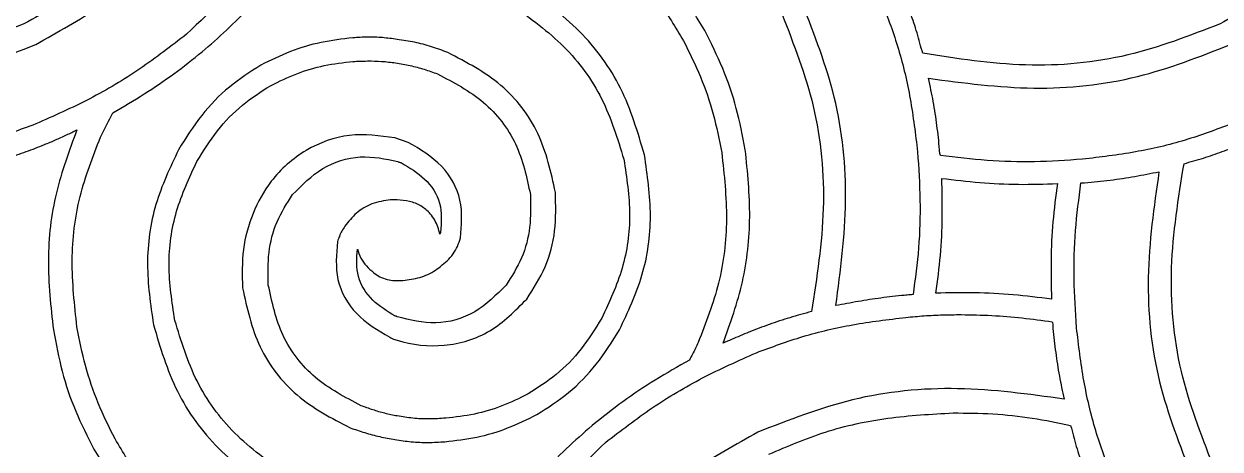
# Model space of a CAD drawing. Extents: x 0 to 371, y 0 to 260.
# Drawn here: x 171.87 to 214.87, y 79.53 to 94.83 of the extents above; entities that cross this region are included whole.
import ezdxf

# ---------------------------------------------------------------- set-up
doc = ezdxf.new("R2010")
doc.units = 0
doc.layers.add('Layer_1', color=7, linetype='CONTINUOUS')

msp = doc.modelspace()

# ---------------------------------------------------------------- linework, layer by layer
at = {"layer": 'Layer_1', "color": 7}
for points in [[(173.778538, 91.016874)], [(212.672287, 89.508439)], [(204.867079, 89.270211)], [(205.562126, 84.370768)], [(205.274288, 80.835067)]]:
    msp.add_lwpolyline(points, close=True, dxfattribs=at)
for points in [[(185.684787, 90.566772), (185.208331, 90.725419)], [(209.867291, 89.111564), (209.999583, 89.111564)], [(185.287912, 88.503332), (185.049684, 88.503332)], [(185.208331, 85.592915), (185.420204, 85.592915)]]:
    msp.add_lwpolyline(points, dxfattribs=at)
for points, knots in [([(184.097287, 104.66927), (183.615221, 103.308762), (182.682016, 100.675031), (180.546198, 97.156124), (178.643901, 95.338727), (177.720416, 94.456457)], [0, 0, 0, 0, 4.325848, 8.374167, 12.193656, 12.193656, 12.193656, 12.193656]), ([(185.234686, 100.568229), (186.083467, 100.462877), (187.772961, 100.253175), (190.172276, 99.368457), (192.118001, 98.212514), (193.604413, 96.924179), (194.725379, 95.659191), (195.295081, 94.698392), (195.579791, 94.218229)], [0, 0, 0, 0, 2.55887, 5.093413, 7.607335, 9.305928, 10.979034, 12.650494, 12.650494, 12.650494, 12.650494]), ([(177.694061, 99.615832), (177.156931, 98.976306), (176.076428, 97.689824), (174.101081, 96.076038), (172.618861, 95.244678), (171.873228, 94.826461)], [0, 0, 0, 0, 2.50194, 5.032952, 7.595052, 7.595052, 7.595052, 7.595052]), ([(220.688852, 99.615832), (220.151722, 98.976306), (219.071219, 97.689824), (217.095872, 96.076038), (215.613653, 95.244678), (214.868019, 94.826461)], [0, 0, 0, 0, 2.50194, 5.032952, 7.595052, 7.595052, 7.595052, 7.595052]), ([(172.296458, 94.085937), (173.084038, 94.524923), (174.647443, 95.396343), (176.71951, 97.094499), (177.849221, 98.444427), (178.408746, 99.11302)], [0, 0, 0, 0, 2.701966, 5.363601, 7.975465, 7.975465, 7.975465, 7.975465]), ([(196.347186, 94.588748), (196.035886, 95.1013), (195.414417, 96.124541), (194.22113, 97.486855), (193.29453, 98.251845), (192.828537, 98.636564)], [0, 0, 0, 0, 1.796822, 3.58712, 5.398349, 5.398349, 5.398349, 5.398349]), ([(178.276454, 93.821354), (178.573913, 94.078173), (179.174624, 94.596814), (180.012262, 95.45755), (180.529613, 96.076226), (180.789996, 96.387606)], [0, 0, 0, 0, 1.178583, 2.380117, 3.597619, 3.597619, 3.597619, 3.597619]), ([(194.177809, 90.117187), (193.93574, 90.934305), (193.453401, 92.562469), (191.913385, 94.679144), (190.518672, 95.672876), (189.812184, 96.176248)], [0, 0, 0, 0, 2.544261, 5.069616, 7.661989, 7.661989, 7.661989, 7.661989]), ([(204.178749, 93.768127), (204.113644, 94.012879), (203.983993, 94.500285), (203.745857, 95.216192), (203.558147, 95.680318), (203.464581, 95.911665)], [0, 0, 0, 0, 0.759688, 1.512863, 2.261401, 2.261401, 2.261401, 2.261401]), ([(189.441664, 95.487919), (190.083387, 95.02429), (191.350752, 94.108649), (192.757028, 92.181464), (193.209863, 90.700579), (193.436769, 89.95854)], [0, 0, 0, 0, 2.366403, 4.673507, 6.990583, 6.990583, 6.990583, 6.990583]), ([(201.056976, 84.693229), (201.223289, 85.946288), (201.554122, 88.438885), (201.173968, 92.157119), (200.292955, 94.419365), (199.866351, 95.51479)], [0, 0, 0, 0, 3.786047, 7.531241, 11.04727, 11.04727, 11.04727, 11.04727]), ([(202.723541, 95.593856), (202.929309, 95.039419), (203.348803, 93.909103), (203.767502, 92.105554), (203.917261, 90.859511), (203.993747, 90.223124)], [0, 0, 0, 0, 1.772931, 3.614432, 5.536675, 5.536675, 5.536675, 5.536675]), ([(199.125311, 95.170625), (199.548096, 94.08497), (200.419963, 91.846128), (200.754824, 88.163979), (200.374538, 85.712125), (200.183644, 84.481356)], [0, 0, 0, 0, 3.483767, 7.18423, 10.91404, 10.91404, 10.91404, 10.91404]), ([(171.873228, 94.826461), (170.783624, 94.403775), (168.542155, 93.534252), (164.860838, 93.19645), (162.412814, 93.577066), (161.183958, 93.768127)], [0, 0, 0, 0, 3.494909, 7.189522, 10.913489, 10.913489, 10.913489, 10.913489]), ([(197.802394, 90.302189), (197.705628, 90.800785), (197.512525, 91.795762), (197.020667, 93.235812), (196.571273, 94.138586), (196.347186, 94.588748)], [0, 0, 0, 0, 1.522577, 3.038394, 4.546008, 4.546008, 4.546008, 4.546008]), ([(214.868019, 94.826461), (213.778415, 94.403775), (211.536946, 93.534252), (207.855629, 93.19645), (205.407605, 93.577066), (204.178749, 93.768127)], [0, 0, 0, 0, 3.494909, 7.189522, 10.913489, 10.913489, 10.913489, 10.913489]), ([(177.720416, 94.456457), (177.169568, 94.03101), (176.063551, 93.176778), (174.244893, 92.091028), (172.94996, 91.517611), (172.296458, 91.228231)], [0, 0, 0, 0, 2.086959, 4.190287, 6.333192, 6.333192, 6.333192, 6.333192]), ([(183.700412, 94.324165), (183.316546, 94.280409), (182.550377, 94.193075), (181.434905, 93.855665), (180.741358, 93.515632), (180.393121, 93.344897)], [0, 0, 0, 0, 1.157468, 2.310219, 3.472746, 3.472746, 3.472746, 3.472746]), ([(185.287912, 94.270939), (185.111809, 94.293815), (184.760632, 94.339432), (184.22917, 94.361372), (183.876703, 94.33657), (183.700412, 94.324165)], [0, 0, 0, 0, 0.532652, 1.062187, 1.592061, 1.592061, 1.592061, 1.592061]), ([(187.113125, 93.794998), (186.917398, 93.869069), (186.525591, 94.017344), (185.913931, 94.176466), (185.497274, 94.239344), (185.287912, 94.270939)], [0, 0, 0, 0, 0.627542, 1.256219, 1.891161, 1.891161, 1.891161, 1.891161]), ([(195.579791, 94.218229), (195.792931, 93.790797), (196.217192, 92.939985), (196.675607, 91.587164), (196.862497, 90.659863), (196.955934, 90.196252)], [0, 0, 0, 0, 1.431812, 2.850056, 4.268051, 4.268051, 4.268051, 4.268051]), ([(161.475413, 92.868957), (162.726472, 92.702516), (165.215314, 92.371401), (168.935483, 92.759828), (171.197574, 93.65236), (172.296458, 94.085937)], [0, 0, 0, 0, 3.779971, 7.519825, 11.052872, 11.052872, 11.052872, 11.052872]), ([(175.074583, 91.625106), (175.449381, 91.848748), (176.194973, 92.293643), (177.271137, 93.017702), (177.942483, 93.554377), (178.276454, 93.821354)], [0, 0, 0, 0, 1.30932, 2.604654, 3.886917, 3.886917, 3.886917, 3.886917]), ([(190.976454, 88.767915), (190.818009, 89.492428), (190.502709, 90.934181), (189.095151, 92.758838), (187.779037, 93.446874), (187.113125, 93.794998)], [0, 0, 0, 0, 2.206894, 4.391638, 6.62917, 6.62917, 6.62917, 6.62917]), ([(204.390622, 92.868957), (205.647905, 92.702444), (208.145343, 92.371688), (211.874574, 92.758858), (214.13928, 93.652281), (215.238539, 94.085937)], [0, 0, 0, 0, 3.798617, 7.545486, 11.079561, 11.079561, 11.079561, 11.079561]), ([(180.393121, 93.344897), (180.004739, 93.096102), (179.214121, 92.589637), (178.209931, 91.546483), (177.69292, 90.722201), (177.429478, 90.302189)], [0, 0, 0, 0, 1.380479, 2.810201, 4.295596, 4.295596, 4.295596, 4.295596]), ([(180.73677, 92.604373), (181.047774, 92.75752), (181.666526, 93.062209), (182.667618, 93.357742), (183.354406, 93.437172), (183.700412, 93.477189)], [0, 0, 0, 0, 1.038856, 2.066839, 3.110587, 3.110587, 3.110587, 3.110587]), ([(183.700412, 93.477189), (183.874092, 93.484142), (184.217493, 93.497889), (184.730825, 93.488506), (185.067065, 93.445779), (185.234686, 93.424479)], [0, 0, 0, 0, 0.521484, 1.031085, 1.537668, 1.537668, 1.537668, 1.537668]), ([(185.234686, 93.424479), (185.408659, 93.394658), (185.753507, 93.335549), (186.25831, 93.203332), (186.582217, 93.085926), (186.743121, 93.027604)], [0, 0, 0, 0, 0.529393, 1.04936, 1.562634, 1.562634, 1.562634, 1.562634]), ([(186.743121, 93.027604), (187.319213, 92.724634), (188.456135, 92.126723), (189.678621, 90.556265), (189.943867, 89.311847), (190.076767, 88.688334)], [0, 0, 0, 0, 1.939308, 3.827231, 5.723082, 5.723082, 5.723082, 5.723082]), ([(204.787497, 90.302189), (204.757526, 90.592879), (204.69782, 91.171952), (204.567042, 92.028881), (204.449039, 92.590789), (204.390622, 92.868957)], [0, 0, 0, 0, 0.87663, 1.746306, 2.598902, 2.598902, 2.598902, 2.598902]), ([(178.090936, 89.878959), (178.326313, 90.256789), (178.787594, 90.997242), (179.683788, 91.93285), (180.390595, 92.383606), (180.73677, 92.604373)], [0, 0, 0, 0, 1.333712, 2.613745, 3.842465, 3.842465, 3.842465, 3.842465]), ([(174.624998, 90.75229), (174.670968, 90.849637), (174.763646, 91.045894), (174.916729, 91.33531), (175.021814, 91.52823), (175.074583, 91.625106)], [0, 0, 0, 0, 0.322925, 0.651039, 0.981997, 0.981997, 0.981997, 0.981997]), ([(172.296458, 91.228231), (171.742024, 91.022496), (170.611715, 90.603071), (168.808132, 90.184691), (167.562109, 90.034995), (166.925726, 89.95854)], [0, 0, 0, 0, 1.772887, 3.614331, 5.536555, 5.536555, 5.536555, 5.536555]), ([(215.264894, 91.228231), (214.716747, 91.022297), (213.595632, 90.601106), (211.800054, 90.184394), (210.556571, 90.034971), (209.920517, 89.95854)], [0, 0, 0, 0, 1.755336, 3.590152, 5.511433, 5.511433, 5.511433, 5.511433]), ([(170.576666, 89.799377), (170.810386, 89.864127), (171.273493, 89.992424), (171.951008, 90.229291), (172.528432, 90.449868), (173.010932, 90.652069), (173.398675, 90.82967), (173.652729, 90.954872), (173.778538, 91.016874)], [0, 0, 0, 0, 0.72738, 1.441272, 2.152046, 2.581588, 3.010492, 3.431251, 3.431251, 3.431251, 3.431251]), ([(173.778538, 91.016874), (173.502868, 90.270183), (172.945345, 88.760056), (172.657022, 86.300829), (172.839031, 84.656071), (172.931561, 83.819897)], [0, 0, 0, 0, 2.38255, 4.818536, 7.337633, 7.337633, 7.337633, 7.337633]), ([(173.778538, 83.925834), (173.691352, 84.724042), (173.520396, 86.289201), (173.79603, 88.627718), (174.350887, 90.049769), (174.624998, 90.75229)], [0, 0, 0, 0, 2.40486, 4.715544, 6.971607, 6.971607, 6.971607, 6.971607]), ([(185.208331, 90.725419), (184.662774, 90.799732), (183.565679, 90.949173), (181.956016, 90.358049), (180.764761, 89.311079), (180.064063, 88.023788), (179.693745, 86.705568), (179.718911, 85.791485), (179.731662, 85.328332)], [0, 0, 0, 0, 1.631156, 3.280192, 4.958216, 6.28195, 7.628513, 9.011581, 9.011581, 9.011581, 9.011581]), ([(213.571458, 89.799377), (213.805178, 89.864127), (214.268284, 89.992424), (214.945799, 90.229291), (215.523223, 90.449868), (216.005723, 90.652069), (216.393466, 90.82967), (216.64752, 90.954872), (216.773329, 91.016874)], [0, 0, 0, 0, 0.72738, 1.441272, 2.152046, 2.581588, 3.010492, 3.431251, 3.431251, 3.431251, 3.431251]), ([(177.429478, 90.302189), (177.125717, 89.658314), (176.514469, 88.362665), (176.212979, 86.178033), (176.423326, 84.735527), (176.529791, 84.005415)], [0, 0, 0, 0, 2.12763, 4.281365, 6.488666, 6.488666, 6.488666, 6.488666]), ([(187.563226, 87.127189), (187.603371, 87.585193), (187.684645, 88.512422), (186.945763, 89.826182), (186.113522, 90.31497), (185.684787, 90.566772)], [0, 0, 0, 0, 1.356337, 2.745907, 4.222353, 4.222353, 4.222353, 4.222353]), ([(197.008644, 83.343957), (197.266737, 84.070826), (197.787977, 85.538796), (198.044708, 87.912623), (197.883915, 89.498272), (197.802394, 90.302189)], [0, 0, 0, 0, 2.308672, 4.662553, 7.083232, 7.083232, 7.083232, 7.083232]), ([(204.813853, 90.090832), (204.80678, 90.114803), (204.793387, 90.160197), (204.787373, 90.231643), (204.787455, 90.278051), (204.787497, 90.302189)], [0, 0, 0, 0, 0.074783, 0.141618, 0.214059, 0.214059, 0.214059, 0.214059]), ([(177.297186, 84.164062), (177.195977, 84.824381), (176.995825, 86.130229), (177.267735, 88.112761), (177.817354, 89.291981), (178.090936, 89.878959)], [0, 0, 0, 0, 1.997914, 3.95108, 5.886882, 5.886882, 5.886882, 5.886882]), ([(181.53052, 88.688334), (181.868971, 89.030624), (182.540685, 89.709957), (183.950397, 90.161547), (184.865, 89.972045), (185.314268, 89.878959)], [0, 0, 0, 0, 1.43165, 2.841348, 4.202375, 4.202375, 4.202375, 4.202375]), ([(185.314268, 89.878959), (185.325398, 89.871723), (185.350069, 89.855683), (185.397676, 89.84684), (185.4295, 89.833434), (185.446559, 89.826249)], [0, 0, 0, 0, 0.039476, 0.087505, 0.142997, 0.142997, 0.142997, 0.142997]), ([(193.436769, 89.95854), (193.537976, 89.298177), (193.738128, 87.992203), (193.46624, 86.009498), (192.916603, 84.83015), (192.643019, 84.243128)], [0, 0, 0, 0, 1.998047, 3.951459, 5.887385, 5.887385, 5.887385, 5.887385]), ([(193.278123, 83.819897), (193.581884, 84.463818), (194.193151, 85.759595), (194.494618, 87.944399), (194.284271, 89.387031), (194.177809, 90.117187)], [0, 0, 0, 0, 2.127754, 4.281735, 6.489169, 6.489169, 6.489169, 6.489169]), ([(196.955934, 90.196252), (197.043091, 89.398085), (197.213989, 87.833032), (196.938005, 85.494706), (196.3831, 84.072788), (196.108958, 83.370312)], [0, 0, 0, 0, 2.404717, 4.715186, 6.971166, 6.971166, 6.971166, 6.971166]), ([(203.993747, 90.223124), (204.032581, 89.644663), (204.109692, 88.496032), (204.058415, 86.777147), (203.90926, 85.650347), (203.835101, 85.090104)], [0, 0, 0, 0, 1.738717, 3.452514, 5.147216, 5.147216, 5.147216, 5.147216]), ([(209.920517, 89.95854), (209.348233, 89.919672), (208.208124, 89.842238), (206.499082, 89.889192), (205.373933, 90.023818), (204.813853, 90.090832)], [0, 0, 0, 0, 1.720198, 3.426992, 5.118717, 5.118717, 5.118717, 5.118717]), ([(185.446559, 89.826249), (185.73758, 89.654145), (186.322904, 89.307998), (186.931739, 88.394677), (186.876425, 87.692855), (186.848541, 87.339062)], [0, 0, 0, 0, 1.010992, 2.033382, 3.072707, 3.072707, 3.072707, 3.072707]), ([(209.999583, 89.111564), (210.305309, 89.141407), (210.910522, 89.200485), (211.80274, 89.331518), (212.384956, 89.449978), (212.672287, 89.508439)], [0, 0, 0, 0, 0.92147, 1.82414, 2.703682, 2.703682, 2.703682, 2.703682]), ([(212.672287, 89.508439), (212.491679, 88.246349), (212.132007, 85.73295), (212.517368, 81.963462), (213.422476, 79.670411), (213.862912, 78.554586)], [0, 0, 0, 0, 3.817741, 7.602876, 11.19059, 11.19059, 11.19059, 11.19059]), ([(214.603436, 78.978332), (214.175409, 80.080974), (213.294116, 82.351282), (212.973908, 86.081207), (213.371891, 88.557601), (213.571458, 89.799377)], [0, 0, 0, 0, 3.536309, 7.281156, 11.047721, 11.047721, 11.047721, 11.047721]), ([(204.655206, 85.142814), (204.715366, 85.594873), (204.836117, 86.502213), (204.898401, 87.882266), (204.87756, 88.80577), (204.867079, 89.270211)], [0, 0, 0, 0, 1.367649, 2.74505, 4.138583, 4.138583, 4.138583, 4.138583]), ([(204.867079, 89.270211), (205.321535, 89.215596), (206.236085, 89.10569), (207.624172, 89.037265), (208.554106, 89.069187), (209.020831, 89.085209)], [0, 0, 0, 0, 1.372992, 2.763011, 4.163579, 4.163579, 4.163579, 4.163579]), ([(209.020831, 89.085209), (208.960714, 88.626944), (208.840563, 87.711045), (208.777557, 86.322318), (208.798465, 85.39622), (208.808958, 84.931457)], [0, 0, 0, 0, 1.386114, 2.770317, 4.164803, 4.164803, 4.164803, 4.164803]), ([(209.708644, 83.899479), (209.66987, 84.482821), (209.592484, 85.64706), (209.644084, 87.392172), (209.793164, 88.540552), (209.867291, 89.111564)], [0, 0, 0, 0, 1.753317, 3.499288, 5.226039, 5.226039, 5.226039, 5.226039]), ([(180.657704, 85.433752), (180.648243, 85.825652), (180.629588, 86.598403), (180.918358, 87.731759), (181.327344, 88.370849), (181.53052, 88.688334)], [0, 0, 0, 0, 1.173336, 2.313595, 3.439248, 3.439248, 3.439248, 3.439248]), ([(190.076767, 88.688334), (190.086196, 88.296429), (190.104787, 87.523647), (189.815694, 86.390329), (189.406643, 85.751239), (189.203436, 85.433752)], [0, 0, 0, 0, 1.173339, 2.313662, 3.43938, 3.43938, 3.43938, 3.43938]), ([(189.944476, 84.931457), (190.186512, 85.305217), (190.673407, 86.057096), (191.01531, 87.394829), (190.989525, 88.306008), (190.976454, 88.767915)], [0, 0, 0, 0, 1.329611, 2.674722, 4.057669, 4.057669, 4.057669, 4.057669]), ([(185.049684, 88.503332), (184.823435, 88.466534), (184.383684, 88.395012), (183.803924, 88.052393), (183.539584, 87.716435), (183.408958, 87.550419)], [0, 0, 0, 0, 0.68377, 1.329014, 1.95935, 1.95935, 1.95935, 1.95935]), ([(186.478537, 88.00052), (186.371425, 88.101356), (186.156838, 88.303368), (185.730726, 88.456161), (185.43662, 88.487491), (185.287912, 88.503332)], [0, 0, 0, 0, 0.437287, 0.876048, 1.324793, 1.324793, 1.324793, 1.324793]), ([(186.822186, 87.259481), (186.800909, 87.34774), (186.758133, 87.525174), (186.647191, 87.779885), (186.534945, 87.926727), (186.478537, 88.00052)], [0, 0, 0, 0, 0.272222, 0.547266, 0.825112, 0.825112, 0.825112, 0.825112]), ([(183.408958, 87.550419), (183.373368, 87.493184), (183.300439, 87.375901), (183.209893, 87.190396), (183.165893, 87.059106), (183.144375, 86.994897)], [0, 0, 0, 0, 0.202151, 0.414237, 0.617239, 0.617239, 0.617239, 0.617239]), ([(186.848541, 87.339062), (186.846802, 87.330029), (186.843194, 87.311284), (186.827533, 87.287259), (186.823925, 87.268514), (186.822186, 87.259481)], [0, 0, 0, 0, 0.027378, 0.056812, 0.08419, 0.08419, 0.08419, 0.08419]), ([(183.144375, 86.994897), (183.104268, 86.536884), (183.023069, 85.609596), (183.762259, 84.295921), (184.594564, 83.807121), (185.023329, 83.555314)], [0, 0, 0, 0, 1.356338, 2.746027, 4.222582, 4.222582, 4.222582, 4.222582]), ([(187.086769, 86.307084), (187.160327, 86.387281), (187.304838, 86.544835), (187.469548, 86.823088), (187.531854, 87.025349), (187.563226, 87.127189)], [0, 0, 0, 0, 0.326004, 0.640468, 0.959374, 0.959374, 0.959374, 0.959374]), ([(185.208331, 84.322709), (184.927929, 84.492793), (184.365366, 84.834028), (183.788137, 85.717887), (183.835348, 86.391832), (183.859059, 86.730314)], [0, 0, 0, 0, 0.980321, 1.966787, 2.96213, 2.96213, 2.96213, 2.96213]), ([(183.859059, 86.730314), (183.895853, 86.619186), (183.969467, 86.396846), (184.180839, 86.11314), (184.354608, 85.959956), (184.440936, 85.883854)], [0, 0, 0, 0, 0.349322, 0.698905, 1.04404, 1.04404, 1.04404, 1.04404]), ([(185.420204, 85.592915), (185.62466, 85.61607), (186.035045, 85.662547), (186.620107, 85.898076), (186.931631, 86.171113), (187.086769, 86.307084)], [0, 0, 0, 0, 0.616138, 1.236716, 1.852341, 1.852341, 1.852341, 1.852341]), ([(184.440936, 85.883854), (184.514701, 85.829077), (184.662182, 85.719562), (184.929193, 85.628847), (185.114077, 85.605048), (185.208331, 85.592915)], [0, 0, 0, 0, 0.27424, 0.548291, 0.833302, 0.833302, 0.833302, 0.833302]), ([(179.731662, 85.328332), (179.890068, 84.603828), (180.205282, 83.162129), (181.612562, 81.337385), (182.928597, 80.649367), (183.594476, 80.301249)], [0, 0, 0, 0, 2.206856, 4.391448, 6.628866, 6.628866, 6.628866, 6.628866]), ([(183.991351, 81.094999), (183.415266, 81.397925), (182.278397, 81.995732), (181.055825, 83.565957), (180.790598, 84.810277), (180.657704, 85.433752)], [0, 0, 0, 0, 1.939237, 3.826964, 5.722687, 5.722687, 5.722687, 5.722687]), ([(189.203436, 85.433752), (188.853468, 85.079136), (188.159755, 84.376208), (186.685251, 83.943871), (185.748847, 84.180082), (185.287912, 84.296354)], [0, 0, 0, 0, 1.479867, 2.933416, 4.342529, 4.342529, 4.342529, 4.342529]), ([(208.808958, 84.931457), (208.350542, 84.986059), (207.433809, 85.09525), (206.046376, 85.169623), (205.120035, 85.151772), (204.655206, 85.142814)], [0, 0, 0, 0, 1.384785, 2.769271, 4.163705, 4.163705, 4.163705, 4.163705]), ([(185.023329, 83.555314), (185.051632, 83.539293), (185.108428, 83.507143), (185.199359, 83.477533), (185.799621, 83.284479), (186.993917, 83.15058), (188.712092, 83.672667), (189.531111, 84.509235), (189.944476, 84.931457)], [0, 0, 0, 0, 0.097318, 0.195289, 0.285792, 1.990609, 3.707556, 5.457135, 5.457135, 5.457135, 5.457135]), ([(203.517291, 85.063749), (203.237759, 85.033954), (202.68322, 84.974848), (201.862977, 84.8478), (201.32418, 84.744472), (201.056976, 84.693229)], [0, 0, 0, 0, 0.843256, 1.67286, 2.489061, 2.489061, 2.489061, 2.489061]), ([(203.835101, 85.090104), (203.799737, 85.088468), (203.728808, 85.085186), (203.623584, 85.068666), (203.552655, 85.065385), (203.517291, 85.063749)], [0, 0, 0, 0, 0.106134, 0.212873, 0.319007, 0.319007, 0.319007, 0.319007]), ([(185.287912, 84.296354), (185.278879, 84.298093), (185.260134, 84.301701), (185.236109, 84.317362), (185.217364, 84.32097), (185.208331, 84.322709)], [0, 0, 0, 0, 0.027378, 0.056812, 0.08419, 0.08419, 0.08419, 0.08419]), ([(200.183644, 84.481356), (199.924064, 84.409479), (199.411731, 84.267615), (198.66017, 84.023564), (198.175233, 83.834577), (197.934686, 83.740832)], [0, 0, 0, 0, 0.808011, 1.59477, 2.369154, 2.369154, 2.369154, 2.369154]), ([(198.199269, 82.999792), (198.75375, 83.205562), (199.884191, 83.625074), (201.687919, 84.043738), (202.934086, 84.193509), (203.570517, 84.269999)], [0, 0, 0, 0, 1.773057, 3.6148, 5.537175, 5.537175, 5.537175, 5.537175]), ([(203.570517, 84.269999), (203.791953, 84.290661), (204.234088, 84.331917), (204.898534, 84.364917), (205.341152, 84.368819), (205.562126, 84.370768)], [0, 0, 0, 0, 0.667143, 1.332067, 1.994975, 1.994975, 1.994975, 1.994975]), ([(205.562126, 84.370768), (205.929022, 84.364275), (206.66117, 84.351318), (207.754056, 84.26199), (208.475827, 84.161138), (208.835829, 84.110836)], [0, 0, 0, 0, 1.100673, 2.196413, 3.286797, 3.286797, 3.286797, 3.286797]), ([(178.435101, 76.120626), (177.996533, 76.478101), (177.125799, 77.187833), (176.032691, 78.475501), (175.165289, 79.81264), (174.519962, 81.178695), (174.057512, 82.528611), (173.871531, 83.460085), (173.778538, 83.925834)], [0, 0, 0, 0, 1.694336, 3.363942, 5.041931, 6.462934, 7.88643, 9.310004, 9.310004, 9.310004, 9.310004]), ([(176.529791, 84.005415), (176.77186, 83.188297), (177.2542, 81.560134), (178.794216, 79.443458), (180.188928, 78.449726), (180.895416, 77.946354)], [0, 0, 0, 0, 2.544261, 5.069616, 7.661989, 7.661989, 7.661989, 7.661989]), ([(181.292291, 78.634167), (180.649923, 79.093238), (179.377997, 80.002225), (177.977435, 81.936246), (177.524283, 83.42032), (177.297186, 84.164062)], [0, 0, 0, 0, 2.359118, 4.671187, 6.993908, 6.993908, 6.993908, 6.993908]), ([(192.643019, 84.243128), (192.407649, 83.865334), (191.946395, 83.124973), (191.05012, 82.189611), (190.343354, 81.738956), (189.997186, 81.518229)], [0, 0, 0, 0, 1.333601, 2.613455, 3.8421, 3.8421, 3.8421, 3.8421]), ([(208.835829, 84.110836), (208.842935, 84.084573), (208.856978, 84.032677), (208.862042, 83.952414), (208.862136, 83.899532), (208.862184, 83.873124)], [0, 0, 0, 0, 0.081419, 0.160888, 0.240161, 0.240161, 0.240161, 0.240161]), ([(208.862184, 83.873124), (208.892045, 83.584692), (208.951332, 83.012042), (209.083291, 82.164075), (209.200728, 81.60861), (209.259059, 81.332711)], [0, 0, 0, 0, 0.86984, 1.726975, 2.572874, 2.572874, 2.572874, 2.572874]), ([(210.978851, 78.528231), (210.77308, 79.082711), (210.353569, 80.213153), (209.934905, 82.016881), (209.785134, 83.263048), (209.708644, 83.899479)], [0, 0, 0, 0, 1.773057, 3.6148, 5.537175, 5.537175, 5.537175, 5.537175]), ([(172.931561, 83.819897), (173.026669, 83.321537), (173.216416, 82.327278), (173.69847, 80.882748), (174.157395, 79.98337), (174.38677, 79.533854)], [0, 0, 0, 0, 1.521205, 3.0349, 4.547437, 4.547437, 4.547437, 4.547437]), ([(190.314996, 80.777189), (190.70334, 81.025979), (191.493866, 81.532422), (192.497802, 82.575654), (193.014719, 83.399893), (193.278123, 83.819897)], [0, 0, 0, 0, 1.380369, 2.809918, 4.295238, 4.295238, 4.295238, 4.295238]), ([(197.934686, 83.740832), (197.829143, 83.696824), (197.619723, 83.609503), (197.310383, 83.478692), (197.108129, 83.38838), (197.008644, 83.343957)], [0, 0, 0, 0, 0.343054, 0.680691, 1.007541, 1.007541, 1.007541, 1.007541]), ([(192.775311, 79.772082), (193.328072, 80.197639), (194.437993, 81.052139), (196.258944, 82.132791), (197.550063, 82.709706), (198.199269, 82.999792)], [0, 0, 0, 0, 2.091606, 4.199858, 6.332059, 6.332059, 6.332059, 6.332059]), ([(196.108958, 83.370312), (196.078842, 83.299154), (196.01761, 83.154471), (195.902354, 82.947372), (195.828561, 82.80593), (195.791664, 82.735209)], [0, 0, 0, 0, 0.231633, 0.470969, 0.710305, 0.710305, 0.710305, 0.710305]), ([(195.791664, 82.735209), (195.381457, 82.500821), (194.564102, 82.033792), (193.388933, 81.257915), (192.661482, 80.671981), (192.299371, 80.380314)], [0, 0, 0, 0, 1.41728, 2.823989, 4.218271, 4.218271, 4.218271, 4.218271]), ([(209.259059, 81.332711), (207.988435, 81.507757), (205.459751, 81.856117), (201.673871, 81.484551), (199.371087, 80.580994), (198.252496, 80.142086)], [0, 0, 0, 0, 3.841877, 7.645771, 11.238943, 11.238943, 11.238943, 11.238943]), ([(189.997186, 81.518229), (189.686224, 81.365054), (189.067585, 81.060322), (188.06672, 80.764428), (187.380028, 80.684943), (187.034059, 80.644897)], [0, 0, 0, 0, 1.03879, 2.066605, 3.11024, 3.11024, 3.11024, 3.11024]), ([(185.287912, 80.724479), (185.140058, 80.754286), (184.8457, 80.813629), (184.413737, 80.942062), (184.13231, 81.043961), (183.991351, 81.094999)], [0, 0, 0, 0, 0.452297, 0.900465, 1.350197, 1.350197, 1.350197, 1.350197]), ([(198.649371, 79.348336), (199.31999, 79.635378), (200.694651, 80.223768), (202.938848, 80.707182), (204.488532, 80.79204), (205.274288, 80.835067)], [0, 0, 0, 0, 2.184858, 4.4786, 6.83788, 6.83788, 6.83788, 6.83788]), ([(205.274288, 80.835067), (205.750123, 80.830812), (206.700188, 80.822316), (208.114755, 80.673439), (209.03802, 80.477688), (209.497287, 80.380314)], [0, 0, 0, 0, 1.427129, 2.849442, 4.257254, 4.257254, 4.257254, 4.257254]), ([(187.034059, 80.644897), (186.834276, 80.63253), (186.44058, 80.608158), (185.855192, 80.633605), (185.475616, 80.69441), (185.287912, 80.724479)], [0, 0, 0, 0, 0.600276, 1.182916, 1.752895, 1.752895, 1.752895, 1.752895]), ([(187.007704, 79.798437), (187.391566, 79.84216), (188.157708, 79.929425), (189.273224, 80.266519), (189.966761, 80.606486), (190.314996, 80.777189)], [0, 0, 0, 0, 1.157449, 2.310129, 3.4726, 3.4726, 3.4726, 3.4726]), ([(183.594476, 80.301249), (183.770633, 80.241455), (184.122062, 80.12217), (184.659307, 79.972083), (185.025078, 79.909072), (185.208331, 79.877503)], [0, 0, 0, 0, 0.558113, 1.113417, 1.670957, 1.670957, 1.670957, 1.670957]), ([(192.299371, 80.380314), (191.984477, 80.105986), (191.349915, 79.55317), (190.46565, 78.641536), (189.924839, 77.984848), (189.653537, 77.655415)], [0, 0, 0, 0, 1.252549, 2.524089, 3.804093, 3.804093, 3.804093, 3.804093]), ([(198.252496, 80.142086), (197.464915, 79.7031), (195.901511, 78.83168), (193.829443, 77.133524), (192.699732, 75.783596), (192.140208, 75.115003)], [0, 0, 0, 0, 2.701966, 5.363601, 7.975465, 7.975465, 7.975465, 7.975465]), ([(209.497287, 80.380314), (209.562111, 80.129344), (209.690252, 79.633244), (209.929231, 78.908819), (210.117802, 78.442524), (210.211456, 78.210937)], [0, 0, 0, 0, 0.777492, 1.536895, 2.286196, 2.286196, 2.286196, 2.286196]), ([(185.208331, 79.877503), (185.404571, 79.847504), (185.799384, 79.787151), (186.402358, 79.761457), (186.805274, 79.786071), (187.007704, 79.798437)], [0, 0, 0, 0, 0.595281, 1.197638, 1.805832, 1.805832, 1.805832, 1.805832]), ([(186.398956, 69.558753), (186.880735, 70.917608), (187.813399, 73.548183), (189.954747, 77.061988), (191.852435, 78.885352), (192.775311, 79.772082)], [0, 0, 0, 0, 4.320455, 8.363864, 12.191844, 12.191844, 12.191844, 12.191844]), ([(174.38677, 79.533854), (174.698114, 79.021258), (175.319701, 77.997879), (176.513171, 76.635404), (177.439899, 75.870287), (177.905934, 75.485522)], [0, 0, 0, 0, 1.797007, 3.587655, 5.399073, 5.399073, 5.399073, 5.399073])]:
    msp.add_open_spline(points, degree=3, knots=knots, dxfattribs=at)

doc.saveas('drawing.dxf')
